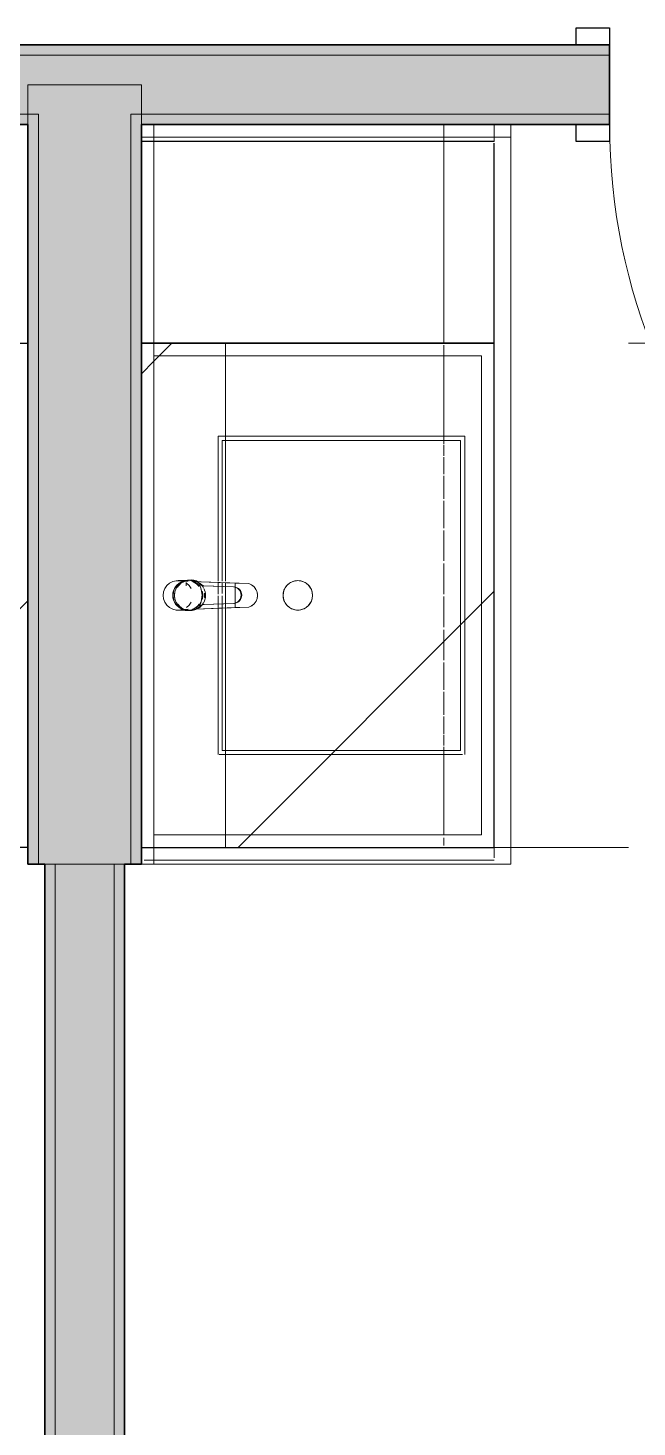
# Model space of a CAD drawing. Header units: inches. Extents: x 6 to 8416, y -388 to 6104.
# Drawn here: x 6853.2 to 6889.4, y 54.5 to 137.7 of the extents above; entities that cross this region are included whole.
import ezdxf

# ---------------------------------------------------------------- set-up
doc = ezdxf.new("R2010")
doc.units = ezdxf.units.IN
doc.header["$MEASUREMENT"] = 0
doc.linetypes.add('Hidden 1_16_', pattern=[36, 24, -12])
doc.linetypes.add('Hidden 3_16_', pattern=[13.5, 9, -4.5])
for name, color, linetype, lineweight in [('A-DOOR', 31, 'Continuous', 18), ('A-DOOR-FRAM', 31, 'Continuous', 25), ('A-GENM', 13, 'Continuous', 18), ('A-ROOM', 32, 'Continuous', 13), ('A-WALL', 113, 'Continuous', 25), ('A-WALL-PATT', 111, 'Continuous', 35), ('I-WALL', 2, 'Continuous', 25), ('P-SANR-FIXT', 6, 'Continuous', 18), ('Q-CASE', 31, 'Continuous', 18)]:
    doc.layers.add(name, color=color, linetype=linetype, lineweight=lineweight)
pattern_1 = [(135, (107.673, -2732.625), (-16.97056, -16.97056), [])]
pattern_2 = [(135, (107.673, -2725.875), (-16.97056, -16.97056), [])]

# ---------------------------------------------------------------- blocks, each defined once
blk = doc.blocks.new('Unit-Single-Flush-ICC ADA-AM - 36_ x 84_-NR _U-BE _ BED_-6492530-LEVEL 3 - PLAN Copy 1 Copy 1')
at = {"layer": 'A-DOOR'}
for p, q in [((16.25, -2.375), (18, -2.375)), ((16.25, -2.375), (16.25, -38.375)), ((18, -2.375), (18, -38.375)), ((16.25, -38.375), (18, -38.375))]:
    blk.add_line(p, q, dxfattribs=at)
at = {"layer": 'A-DOOR', "lineweight": 9}
blk.add_arc((18, -2.375), 36, 180, 270, dxfattribs=at)
at = {"layer": 'A-DOOR-FRAM'}
for p, q in [((-20, 2.375), (-20, 3.375)), ((-20, 3.375), (-18, 3.375)), ((-18, 3.375), (-18, 2.375)), ((18, 2.375), (18, 3.375)), ((18, 3.375), (20, 3.375)), ((20, 3.375), (20, 2.375)), ((-18, 2.375), (-20, 2.375)), ((20, 2.375), (18, 2.375)), ((-20, -2.375), (-18, -2.375)), ((-20, -3.375), (-20, -2.375)), ((-18, -2.375), (-18, -3.375)), ((18, -2.375), (20, -2.375)), ((18, -3.375), (18, -2.375)), ((20, -2.375), (20, -3.375)), ((-18, -3.375), (-20, -3.375)), ((20, -3.375), (18, -3.375))]:
    blk.add_line(p, q, dxfattribs=at)
at = {"layer": 'A-DOOR-FRAM', "lineweight": 18}
for p, q in [((-20, 3.375), (-18, 3.375)), ((-20, 3.375), (-20, 2.375)), ((-18, 3.375), (-18, 2.375)), ((18, 3.375), (20, 3.375)), ((18, 3.375), (18, 2.375)), ((20, 3.375), (20, 2.375)), ((-18, 2.375), (-20, 2.375)), ((20, 2.375), (18, 2.375)), ((-20, -3.375), (-20, -2.375)), ((-20, -2.375), (-18, -2.375)), ((-18, -3.375), (-18, -2.375)), ((18, -3.375), (18, -2.375)), ((18, -2.375), (20, -2.375)), ((20, -3.375), (20, -2.375)), ((-18, -3.375), (-20, -3.375)), ((20, -3.375), (18, -3.375))]:
    blk.add_line(p, q, dxfattribs=at)
blk = doc.blocks.new('GM BA Vanity-Single - Single Door _ Drawer-Lav Cab _ Apron-ICC ADA-AM - 12_ Drawer_30_ Lav Cab - Forward-6482031-LEVEL 3 - PLAN Copy 1 Copy 1')
at = {"layer": 'A-GENM'}
for p, q in [((0.75, 22), (0, 22)), ((0, 22), (0, 0)), ((0, 0.75), (0, 22)), ((0, 22), (0.75, 22)), ((0.75, 22), (0, 22)), ((0, 22), (0, 0.75)), ((0, 0.75), (0, 22)), ((0, 22), (0.75, 22)), ((0.75, 0), (0.75, 22)), ((0.75, 22), (0.75, 0.75)), ((44, 22), (0.75, 22)), ((0.75, 22), (44, 22)), ((44, 0.75), (44, 22)), ((44, 22), (44, 0.75)), ((18.781, 4.813), (18.781, 19)), ((18.781, 19), (37.219, 19)), ((37.219, 19), (18.781, 19)), ((18.781, 19), (18.781, 4.813)), ((37.219, 19), (37.219, 4.813)), ((37.219, 4.813), (37.219, 19)), ((27.164, 4.813), (18.781, 4.813)), ((18.781, 4.813), (27.164, 4.813)), ((27.475, 4.813), (27.246, 4.813)), ((27.246, 4.813), (27.475, 4.813)), ((27.886, 4.813), (27.475, 4.813)), ((27.475, 4.813), (27.886, 4.813)), ((28.499, 4.813), (28.031, 4.813)), ((28.031, 4.813), (28.499, 4.813)), ((28.754, 4.813), (28.499, 4.813)), ((28.499, 4.813), (28.754, 4.813)), ((37.219, 4.813), (28.754, 4.813)), ((28.754, 4.813), (37.219, 4.813)), ((0, 0), (0, 0.75)), ((44, 0.75), (0, 0.75)), ((0, 0.75), (0, 0)), ((0, 0), (0, 0.75)), ((0, 0.75), (0.75, 0.75)), ((0, 0.75), (0, 0)), ((0, 0), (0, 0.75)), ((0, 0), (0.75, 0)), ((0.75, 0), (0, 0)), ((0, 0), (44, 0)), ((0.75, 0), (0, 0)), ((0, 0), (0.75, 0)), ((0.75, 0), (0, 0)), ((0.75, 0.75), (0.75, 0)), ((0.75, 0.75), (44, 0.75)), ((44, 0), (0.75, 0)), ((0.75, 0), (44, 0)), ((44, 0), (0.75, 0)), ((44, 0), (44, 0.75)), ((44, 0.75), (44, 0)), ((44, 0), (44, 0.75)), ((44, 0.75), (44, 0))]:
    blk.add_line(p, q, dxfattribs=at)
blk = doc.blocks.new('CW BA Var LW - Double Doors _ Apron - AM - W x H x 21_ D - 5 1_2_ Apron-V1226-LEVEL 3 - PLAN Copy 1 Copy 1')
at = {"layer": 'Q-CASE', "lineweight": 9}
h = blk.add_hatch(dxfattribs=at)
h.set_pattern_fill('FP_83', color=256, style=0, pattern_type=2)
h.set_pattern_definition(pattern_1)
h.paths.add_polyline_path([(18.738, 0), (18.738, 21), (-11.262, 21), (-11.262, 0), (17.988, 0)])
h.paths.add_polyline_path([(17.988, 17.565), (17.988, 0.75), (-10.512, 0.75), (-10.512, 20.25), (17.988, 20.25), (17.988, 19)])
h = blk.add_hatch(dxfattribs=at)
h.set_pattern_fill('FP_83', color=256, style=0, pattern_type=2)
h.set_pattern_definition(pattern_1)
h.paths.add_polyline_path([(17.988, 20.25), (-10.512, 20.25), (-10.512, 0.75), (17.988, 0.75), (17.988, 19)])
for p, q in [((-11.262, 0.75), (-11.262, 21)), ((-11.262, 21), (-11.262, 0.75)), ((-11.262, 21), (18.738, 21)), ((-11.262, 21), (18.738, 21)), ((-11.262, 21), (18.738, 21)), ((18.738, 0.75), (18.738, 21)), ((18.738, 21), (18.738, 0.75)), ((-10.512, 0.75), (-10.512, 20.25)), ((-10.512, 20.25), (17.988, 20.25)), ((17.988, 20.25), (-10.512, 20.25)), ((-10.512, 20.25), (-10.512, 0.75)), ((17.988, 20.25), (17.988, 0.75)), ((17.988, 0.75), (17.988, 20.25)), ((-11.262, 0.75), (-11.262, 18)), ((-11.262, 18), (-11.262, 0.75)), ((-11.151, 18), (-5.709, 18)), ((-11.151, 18), (-5.709, 18)), ((-5.709, 18), (-5.481, 18)), ((-5.709, 18), (-5.481, 18)), ((-5.465, 18), (-5.25, 18)), ((-5.465, 18), (-5.25, 18)), ((-5.202, 18), (-4.568, 18)), ((-5.202, 18), (-4.568, 18)), ((-4.491, 18), (-3.47, 18)), ((-4.491, 18), (-3.47, 18)), ((-3.367, 18), (-2.01, 18)), ((-3.367, 18), (-2.01, 18)), ((-1.887, 18), (-0.262, 18)), ((-1.887, 18), (-0.262, 18)), ((-0.125, 18), (1.686, 18)), ((-0.125, 18), (1.686, 18)), ((1.838, 18), (3.664, 18)), ((1.838, 18), (3.664, 18)), ((3.811, 18), (5.638, 18)), ((3.811, 18), (5.638, 18)), ((5.789, 18), (7.6, 18)), ((5.789, 18), (7.6, 18)), ((7.738, 18), (9.362, 18)), ((7.738, 18), (9.362, 18)), ((9.486, 18), (10.842, 18)), ((9.486, 18), (10.842, 18)), ((10.945, 18), (11.966, 18)), ((10.945, 18), (11.966, 18)), ((12.044, 18), (12.677, 18)), ((12.044, 18), (12.677, 18)), ((12.743, 18), (12.94, 18)), ((12.743, 18), (12.94, 18)), ((12.956, 18), (13.185, 18)), ((12.956, 18), (13.185, 18)), ((13.185, 18), (17.988, 18)), ((13.185, 18), (17.988, 18)), ((18.16, 18), (18.627, 18)), ((18.16, 18), (18.627, 18)), ((18.738, 0.75), (18.738, 18)), ((18.738, 18), (18.738, 0.75)), ((-11.262, 0), (-11.262, 0.75)), ((-11.262, 0.75), (-11.262, 0)), ((-11.262, 0), (-11.262, 0.75)), ((-11.262, 0.75), (-11.262, 0)), ((18.738, 0), (-11.262, 0)), ((-11.262, 0), (18.738, 0)), ((17.988, 0.75), (-10.512, 0.75)), ((-10.512, 0.75), (17.988, 0.75)), ((18.738, 0), (18.738, 0.71)), ((18.738, 0.71), (18.738, 0)), ((18.738, 0), (18.738, 0.71)), ((18.738, 0.71), (18.738, 0)), ((18.738, 0), (-11.262, 0)), ((-11.262, 0), (18.738, 0))]:
    blk.add_line(p, q, dxfattribs=at)
at = {"layer": 'Q-CASE', "lineweight": 25}
for p, q in [((18.738, 21), (-11.262, 21)), ((-11.262, 21), (-11.262, 0.75)), ((18.738, 0.75), (18.738, 21)), ((-11.262, 0.75), (-11.262, 0)), ((-11.262, 0), (18.738, 0)), ((18.738, 0), (18.738, 0.71))]:
    blk.add_line(p, q, dxfattribs=at)
at = {"layer": 'Q-CASE', "linetype": 'Hidden 3_16_', "lineweight": 9}
for p, q in [((-11.262, 0.75), (-11.262, 21)), ((-11.262, 21), (-11.262, 18)), ((-11.262, 21), (18.738, 21)), ((-11.262, 21), (18.738, 21)), ((18.738, 18), (18.738, 21)), ((18.738, 21), (18.738, 0.75)), ((-10.512, 0.75), (-10.512, 20.25)), ((-10.512, 20.25), (17.988, 20.25)), ((17.988, 20.25), (-10.512, 20.25)), ((-10.512, 20.25), (-10.512, 0.75)), ((17.988, 20.25), (17.988, 0.75)), ((17.988, 0.75), (17.988, 20.25)), ((-11.262, 18), (-11.262, 0.75)), ((-11.151, 18), (-5.709, 18)), ((-11.151, 18), (-5.709, 18)), ((-5.709, 18), (-5.481, 18)), ((-5.709, 18), (-5.481, 18)), ((-5.465, 18), (-5.25, 18)), ((-5.465, 18), (-5.25, 18)), ((-5.202, 18), (-4.568, 18)), ((-5.202, 18), (-4.568, 18)), ((-4.491, 18), (-3.47, 18)), ((-4.491, 18), (-3.47, 18)), ((-3.367, 18), (-2.01, 18)), ((-3.367, 18), (-2.01, 18)), ((-1.887, 18), (-0.262, 18)), ((-1.887, 18), (-0.262, 18)), ((-0.125, 18), (1.686, 18)), ((-0.125, 18), (1.686, 18)), ((1.838, 18), (3.664, 18)), ((1.838, 18), (3.664, 18)), ((3.811, 18), (5.638, 18)), ((3.811, 18), (5.638, 18)), ((5.789, 18), (7.6, 18)), ((5.789, 18), (7.6, 18)), ((7.738, 18), (9.362, 18)), ((7.738, 18), (9.362, 18)), ((9.486, 18), (10.842, 18)), ((9.486, 18), (10.842, 18)), ((10.945, 18), (11.966, 18)), ((10.945, 18), (11.966, 18)), ((12.044, 18), (12.677, 18)), ((12.044, 18), (12.677, 18)), ((12.743, 18), (12.94, 18)), ((12.743, 18), (12.94, 18)), ((12.956, 18), (13.185, 18)), ((12.956, 18), (13.185, 18)), ((13.185, 18), (17.988, 18)), ((13.185, 18), (17.988, 18)), ((18.16, 18), (18.627, 18)), ((18.16, 18), (18.627, 18)), ((18.738, 0.75), (18.738, 18)), ((-11.262, 0), (-11.262, 0.75)), ((-11.262, 0.75), (-11.262, 0)), ((17.988, 0.75), (-10.512, 0.75)), ((-10.512, 0.75), (17.988, 0.75)), ((18.738, 0), (18.738, 0.71)), ((18.738, 0.71), (18.738, 0)), ((18.738, 0), (-11.262, 0)), ((-11.262, 0), (18.738, 0))]:
    blk.add_line(p, q, dxfattribs=at)
blk = doc.blocks.new('CW Var Filler - Toe Kick - AM - W x H x 21_ D-V662-LEVEL 3 - PLAN Copy 1 Copy 1')
at = {"layer": 'Q-CASE', "lineweight": 9}
for p, q in [((18.488, 21.004), (19.238, 21.004)), ((18.488, 21.004), (19.238, 21.004)), ((19.238, 21.004), (19.488, 21.004)), ((19.238, 21.004), (19.488, 21.004)), ((18.488, 18.004), (19.238, 18.004)), ((19.238, 18.004), (19.488, 18.004))]:
    blk.add_line(p, q, dxfattribs=at)
blk = doc.blocks.new('CW BA Var LW - Single Door _ Drawer - AM - W x H x 21_ D - 5 1_2_ Top Drawer-V772-LEVEL 3 - PLAN Copy 1 Copy 1')
at = {"layer": 'Q-CASE', "lineweight": 9}
for p, q in [((6.738, 0.75), (6.738, 21)), ((6.738, 21), (6.738, 0.75)), ((6.83, 21), (18.738, 21)), ((6.83, 21), (18.738, 21)), ((6.83, 21), (18.738, 21)), ((18.738, 0.75), (18.738, 21)), ((18.738, 21), (18.738, 0.75)), ((6.738, 0.75), (6.738, 18)), ((6.738, 18), (6.738, 0.75)), ((6.738, 18), (18.738, 18)), ((6.738, 18), (18.738, 18)), ((18.738, 0.75), (18.738, 18)), ((18.738, 18), (18.738, 0.75)), ((6.738, 0), (6.738, 0.75)), ((6.738, 0.75), (6.738, 0)), ((6.738, 0), (6.738, 0.75)), ((6.738, 0.75), (6.738, 0)), ((18.738, 0), (6.738, 0)), ((6.738, 0), (18.738, 0)), ((18.738, 0), (18.738, 0.75)), ((18.738, 0.75), (18.738, 0)), ((18.738, 0), (18.738, 0.75)), ((18.738, 0.75), (18.738, 0)), ((18.738, 0), (6.738, 0)), ((6.738, 0), (18.738, 0))]:
    blk.add_line(p, q, dxfattribs=at)
at = {"layer": 'Q-CASE', "lineweight": 25}
for p, q in [((6.738, 21), (6.738, 0.75)), ((18.738, 21), (6.83, 21)), ((18.738, 0.75), (18.738, 21)), ((6.738, 0.75), (6.738, 0)), ((6.738, 0), (18.738, 0)), ((18.738, 0), (18.738, 0.75))]:
    blk.add_line(p, q, dxfattribs=at)
blk = doc.blocks.new('z Nested-Lav Basin-Rectangular - Rectangular-V1125-LEVEL 3 - PLAN Copy 1 Copy 1')
at = {"layer": 'P-SANR-FIXT', "lineweight": 9}
for p, q in [((-9.469, 7.301), (9.469, 7.301)), ((-9.231, 7.301), (-9.469, 7.301)), ((-9.469, 7.301), (-9.469, -7.387)), ((-8.531, 7.301), (-9.231, 7.301)), ((-9.219, -7.137), (-9.219, 7.051)), ((-9.219, 7.051), (9.219, 7.051)), ((-9.219, 7.051), (-8.988, 7.051)), ((-8.988, 7.051), (-8.306, 7.051)), ((-7.403, 7.301), (-8.531, 7.301)), ((-8.306, 7.051), (-7.208, 7.051)), ((-5.904, 7.301), (-7.403, 7.301)), ((-7.208, 7.051), (-5.748, 7.051)), ((-4.108, 7.301), (-5.904, 7.301)), ((-5.748, 7.051), (-4, 7.051)), ((-2.107, 7.301), (-4.108, 7.301)), ((-4, 7.051), (-2.051, 7.051)), ((0, 7.301), (-2.107, 7.301)), ((-2.051, 7.051), (0, 7.051)), ((2.107, 7.301), (0, 7.301)), ((0, 7.051), (2.051, 7.051)), ((2.051, 7.051), (4, 7.051)), ((4.108, 7.301), (2.107, 7.301)), ((4, 7.051), (5.748, 7.051)), ((5.904, 7.301), (4.108, 7.301)), ((5.748, 7.051), (7.208, 7.051)), ((7.403, 7.301), (5.904, 7.301)), ((7.208, 7.051), (8.306, 7.051)), ((8.531, 7.301), (7.403, 7.301)), ((8.306, 7.051), (8.988, 7.051)), ((9.231, 7.301), (8.531, 7.301)), ((8.988, 7.051), (9.219, 7.051)), ((9.219, 7.051), (9.219, -7.137)), ((9.469, 7.301), (9.231, 7.301)), ((9.469, -7.314), (9.469, 7.162)), ((-9.469, -7.387), (-9.231, -7.387)), ((-0.836, -7.387), (-9.469, -7.387)), ((-9.231, -7.387), (-8.531, -7.387)), ((-0.836, -7.137), (-9.219, -7.137)), ((-8.988, -7.137), (-9.219, -7.137)), ((-8.306, -7.137), (-8.988, -7.137)), ((-8.531, -7.387), (-7.403, -7.387)), ((-7.208, -7.137), (-8.306, -7.137)), ((-7.403, -7.387), (-5.904, -7.387)), ((-5.748, -7.137), (-7.208, -7.137)), ((-5.904, -7.387), (-4.108, -7.387)), ((-4, -7.137), (-5.748, -7.137)), ((-4.108, -7.387), (-2.107, -7.387)), ((-2.051, -7.137), (-4, -7.137)), ((-2.107, -7.387), (-0.841, -7.387)), ((-0.841, -7.137), (-2.051, -7.137)), ((-0.768, -7.387), (-0.537, -7.387)), ((-0.534, -7.387), (-0.764, -7.387)), ((-0.528, -7.137), (-0.759, -7.137)), ((-0.525, -7.137), (-0.754, -7.137)), ((-0.537, -7.387), (-0.073, -7.387)), ((-0.073, -7.387), (-0.534, -7.387)), ((-0.114, -7.137), (-0.528, -7.137)), ((-0.114, -7.137), (-0.525, -7.137)), ((0.499, -7.137), (0.031, -7.137)), ((0.501, -7.137), (0.031, -7.137)), ((0.032, -7.387), (0.51, -7.387)), ((0.508, -7.387), (0.032, -7.387)), ((0.754, -7.137), (0.499, -7.137)), ((0.759, -7.137), (0.501, -7.137)), ((0.764, -7.387), (0.508, -7.387)), ((0.51, -7.387), (0.768, -7.387)), ((9.219, -7.137), (0.754, -7.137)), ((2.051, -7.137), (0.759, -7.137)), ((9.469, -7.387), (0.764, -7.387)), ((0.768, -7.387), (2.107, -7.387)), ((4, -7.137), (2.051, -7.137)), ((2.107, -7.387), (4.108, -7.387)), ((5.748, -7.137), (4, -7.137)), ((4.108, -7.387), (5.904, -7.387)), ((7.208, -7.137), (5.748, -7.137)), ((5.904, -7.387), (7.403, -7.387)), ((8.306, -7.137), (7.208, -7.137)), ((7.403, -7.387), (8.531, -7.387)), ((8.988, -7.137), (8.306, -7.137)), ((8.531, -7.387), (9.231, -7.387)), ((9.219, -7.137), (8.988, -7.137)), ((9.231, -7.387), (9.469, -7.387))]:
    blk.add_line(p, q, dxfattribs=at)
at = {"layer": 'P-SANR-FIXT'}
blk.add_circle((0, -2.637), 0.875, dxfattribs=at)
at = {"layer": 'P-SANR-FIXT', "lineweight": 9}
for points in [[(-0.875, -2.637), (-0.875, -2.535), (-0.839, -2.331), (-0.684, -2.062), (-0.447, -1.863), (-0.155, -1.757), (0.155, -1.757), (0.447, -1.863), (0.684, -2.063), (0.839, -2.331), (0.875, -2.535), (0.875, -2.637)], [(-0.822, -2.337), (-0.857, -2.433), (-0.875, -2.535), (-0.875, -2.637)], [(-0.67, -2.074), (-0.736, -2.152), (-0.787, -2.242), (-0.822, -2.337)], [(-0.438, -1.879), (-0.526, -1.93), (-0.605, -1.996), (-0.67, -2.074)], [(-0.152, -1.775), (-0.252, -1.793), (-0.349, -1.828), (-0.438, -1.879)], [(0.152, -1.775), (0.052, -1.757), (-0.052, -1.757), (-0.152, -1.775)], [(0.438, -1.879), (0.349, -1.828), (0.252, -1.793), (0.152, -1.775)], [(0.67, -2.074), (0.605, -1.996), (0.526, -1.93), (0.438, -1.879)], [(0.822, -2.337), (0.787, -2.242), (0.736, -2.152), (0.67, -2.074)], [(0.875, -2.637), (0.875, -2.535), (0.857, -2.433), (0.822, -2.337)], [(-0.875, -2.637), (-0.875, -2.738), (-0.857, -2.84), (-0.822, -2.936)], [(0.875, -2.637), (0.875, -2.738), (0.839, -2.942), (0.684, -3.21), (0.447, -3.41), (0.155, -3.516), (-0.155, -3.516), (-0.447, -3.41), (-0.684, -3.211), (-0.839, -2.942), (-0.875, -2.738), (-0.875, -2.637)], [(-0.822, -2.936), (-0.787, -3.032), (-0.736, -3.121), (-0.67, -3.199)], [(-0.67, -3.199), (-0.605, -3.277), (-0.526, -3.343), (-0.438, -3.394)], [(0.438, -3.394), (0.526, -3.343), (0.605, -3.277), (0.67, -3.199)], [(0.67, -3.199), (0.736, -3.121), (0.787, -3.031), (0.822, -2.936)], [(0.822, -2.936), (0.857, -2.84), (0.875, -2.738), (0.875, -2.637)], [(-0.438, -3.394), (-0.349, -3.445), (-0.252, -3.481), (-0.152, -3.498)], [(-0.152, -3.498), (-0.052, -3.516), (0.052, -3.516), (0.152, -3.498)], [(0.152, -3.498), (0.252, -3.481), (0.349, -3.445), (0.438, -3.394)]]:
    blk.add_open_spline(points, degree=3, dxfattribs=at)
blk = doc.blocks.new('z Nested-Faucet-BA-Sngl Handle - Faucet-V1162-LEVEL 3 - PLAN Copy 1 Copy 1')
at = {"layer": 'P-SANR-FIXT'}
for p, q in [((-0.697, 2.584), (-0.82, -0.808)), ((-0.727, 1.767), (-0.697, 2.584)), ((0.812, -0.587), (0.697, 2.591)), ((0.697, 2.591), (0.727, 1.767)), ((-0.82, -0.808), (-0.727, 1.767)), ((0.727, 1.767), (-0.727, 1.767)), ((0.727, 1.767), (0.812, -0.587)), ((-0.5, 1.664), (-0.567, -0.126)), ((-0.567, -0.085), (-0.502, 1.664)), ((0.538, -0.119), (0.476, 1.663)), ((0.477, 1.663), (0.538, -0.078)), ((-0.913, -0.806), (-0.913, -0.847)), ((-0.567, -0.126), (-0.567, -0.085)), ((-0.118, -0.019), (-0.118, -0.06)), ((0.118, -0.019), (-0.118, -0.019)), ((0.118, -0.019), (-0.118, -0.019)), ((0.118, -0.06), (0.118, -0.019)), ((0.538, -0.119), (0.538, -0.078)), ((0.608, -0.267), (0.608, -0.226)), ((-0.904, -0.911), (-0.904, -1.059)), ((-0.901, -0.993), (-0.904, -1.059)), ((-0.904, -1.059), (-0.892, -1.197)), ((-0.836, -0.993), (-0.901, -0.993)), ((-0.892, -1.197), (-0.836, -1.389)), ((-0.878, -1.072), (-0.878, -1.628)), ((-0.821, -1.314), (-0.841, -1.372)), ((-0.837, -1.058), (-0.837, -1.146)), ((-0.836, -1.058), (-0.837, -1.058)), ((-0.837, -1.058), (-0.836, -1.058)), ((-0.837, -1.146), (-0.837, -1.3)), ((-0.836, -1.146), (-0.837, -1.146)), ((-0.837, -1.3), (-0.836, -1.3)), ((-0.829, -1.058), (-0.836, -1.058)), ((-0.836, -1.058), (-0.829, -1.058)), ((-0.836, -1.389), (-0.834, -1.393)), ((-0.834, -1.393), (-0.73, -1.571)), ((-0.57, -1.146), (-0.772, -1.146)), ((-0.73, -1.571), (-0.586, -1.721)), ((0.582, -0.966), (0.408, -0.845)), ((0.723, -1.126), (0.582, -0.966)), ((0.835, -1.214), (0.828, -1.029)), ((0.832, -1.146), (0.836, -1.232)), ((0.85, -1.232), (0.836, -1.232)), ((0.836, -1.232), (0.85, -1.232)), ((0.85, -1.3), (0.85, -1.232)), ((0.85, -1.232), (0.85, -1.3)), ((0.878, -1.628), (0.878, -1.072)), ((0.89, -0.966), (0.89, -0.926)), ((0.892, -1.197), (0.904, -1.059)), ((0.904, -1.059), (0.901, -0.993)), ((0.904, -1.059), (0.904, -0.911))]:
    blk.add_line(p, q, dxfattribs=at)
at = {"layer": 'P-SANR-FIXT', "flags": 128}
for points in [[(0.697, 2.591), (0.62, 2.76), (0.503, 2.903), (0.353, 3.013), (0.181, 3.081), (-0.003, 3.103), (-0.187, 3.079), (-0.358, 3.009), (-0.506, 2.898), (-0.622, 2.753), (-0.697, 2.584)], [(-0.697, 2.584), (-0.63, 2.738), (-0.53, 2.874)], [(-0.53, 2.874), (-0.401, 2.982), (-0.251, 3.059), (-0.087, 3.098), (0.081, 3.099), (0.246, 3.061), (0.397, 2.987), (0.527, 2.879)], [(0.527, 2.879), (0.628, 2.745), (0.697, 2.591)], [(0, -1.844), (-0.217, -1.816), (-0.421, -1.736), (-0.601, -1.607), (-0.745, -1.438), (-0.846, -1.238), (-0.898, -1.019), (-0.897, -0.793), (-0.843, -0.574), (-0.74, -0.375)], [(-0.74, -0.375), (-0.375, -0.243), (0, -0.193)], [(0, -0.193), (0.38, -0.244), (0.74, -0.375)], [(0.74, -0.375), (0.843, -0.574), (0.897, -0.793), (0.898, -1.019), (0.846, -1.238), (0.745, -1.438), (0.601, -1.607), (0.421, -1.736), (0.217, -1.816), (0, -1.844)], [(-0.841, -1.372), (-0.872, -1.522), (-0.872, -1.735), (-0.821, -1.942), (-0.723, -2.131), (-0.582, -2.291), (-0.408, -2.412), (-0.21, -2.488), (0, -2.513)], [(-0.408, -0.845), (-0.582, -0.966), (-0.723, -1.126)], [(0, -1.929), (0.211, -1.905), (0.41, -1.834), (0.586, -1.721), (0.73, -1.571), (0.834, -1.393), (0.892, -1.197)], [(0, -2.513), (0.21, -2.488), (0.408, -2.412), (0.582, -2.291), (0.723, -2.131), (0.821, -1.942), (0.872, -1.735), (0.872, -1.522), (0.83, -1.338)], [(-0.586, -1.721), (-0.41, -1.834), (-0.211, -1.905), (0, -1.929)]]:
    blk.add_lwpolyline(points, dxfattribs=at)
at = {"layer": 'P-SANR-FIXT'}
for centre, major_axis, ratio, start_param, end_param in [((-0.012, 1.687), (0.488, 0), 0.981627, 0.034194, 3.105026), ((-0.012, 1.647), (0.488, 0), 0.981627, 0.034194, 3.105026), ((0, -0.89), (0.904, 0), 0.992546, 1.570796, 2.050618), ((0, -0.89), (0.904, 0), 0.992546, 1.090975, 1.570796), ((0.254, -0.847), (1.168, 0), 0.981627, 3.104199, 3.617494), ((0.254, -0.806), (1.168, 0), 0.981627, 3.104199, 3.319048), ((-0.322, -0.785), (0.591, 0), 0.981627, 2.568497, 3.104199), ((-0.322, -0.826), (0.591, 0), 0.981627, 2.568497, 3.104199), ((0, -1.061), (0.904, 0), 0.992546, 2.567292, 3.065539), ((0, -1.072), (0.878, 0), 0.992546, 2.827433, 2.829308), ((0.566, -1.388), (1.648, 0), 0.981627, 2.4228, 2.568497), ((0.566, -1.348), (1.648, 0), 0.981627, 2.495649, 2.568497), ((0, -1.072), (0.878, 0), 0.992546, 2.207473, 2.732128), ((0, -1.072), (0.878, 0), 0.992546, 2.207473, 2.732128), ((0.566, -1.348), (1.648, 0), 0.981627, 2.4228, 2.495649), ((0, -1.061), (0.904, 0), 0.992546, 2.222877, 2.532851), ((0, -0.89), (0.904, 0), 0.992546, 2.103114, 2.530439), ((-1.05, 0.04), (0.5, 0), 0.981627, 5.564393, 6.024593), ((-1.05, 0), (0.5, 0), 0.981627, 5.564393, 5.880213), ((-1.05, 0), (0.5, 0), 0.981627, 5.880213, 6.024593), ((0, -1.072), (0.878, 0), 0.992546, 1.580388, 1.97866), ((0, -1.072), (0.878, 0), 0.992546, 1.580388, 1.97866), ((0, -1.061), (-0.904, 0), 0.992546, 4.712389, 4.982668), ((0, -1.061), (0.904, 0), 0.992546, 1.297215, 1.570796), ((0, -1.072), (0.878, 0), 0.992546, 1.261267, 1.561205), ((0, -1.072), (0.878, 0), 0.992546, 1.261267, 1.561205), ((0, -1.061), (0.904, 0), 0.992546, 0.574301, 1.072549), ((0, -0.89), (0.904, 0), 0.992546, 0.611154, 1.048209), ((0, -1.072), (0.878, 0), 0.992546, 0.314159, 0.942478), ((0, -1.072), (0.878, 0), 0.992546, 0.314159, 0.942478), ((1.193, 0.131), (0.689, 0), 0.981627, 3.457004, 3.698846), ((1.193, 0.091), (0.689, 0), 0.981627, 3.457004, 3.574523), ((1.193, 0.091), (0.689, 0), 0.981627, 3.574523, 3.698846), ((0.057, -0.818), (0.817, 0), 0.981627, 0.28636, 0.830651), ((0.057, -0.859), (0.817, 0), 0.981627, 0.28636, 0.830651), ((0, -1.061), (0.904, 0), 0.992546, 0.29608, 0.522446), ((-0.314, -0.926), (1.204, 0), 0.981627, 0.122173, 0.28636), ((-0.314, -0.966), (1.204, 0), 0.981627, 6.241172, 6.569545), ((-0.314, -0.926), (1.204, 0), 0.981627, 0, 0.122173), ((0.254, -0.806), (1.168, 0), 0.981627, 3.360846, 3.617494), ((0, -1.072), (0.878, 0), 0.992546, 3.453877, 3.455752), ((0, -1.072), (0.878, 0), 0.992546, 3.455752, 4.712389), ((0, -1.072), (0.878, 0), 0.992546, 3.455752, 4.712389), ((0.006, -0.973), (0.888, 0), 0.981627, 3.617494, 5.349276), ((0.006, -0.932), (0.888, 0), 0.981627, 3.864891, 4.112289), ((0, -1.072), (0.878, 0), 0.992546, 4.712389, 5.969026), ((0, -1.072), (-0.878, 0), 0.992546, 1.570796, 2.827433), ((0.011, -0.98), (0.879, 0), 0.981627, 5.349276, 6.241172), ((0.011, -0.939), (0.879, 0), 0.981627, 5.349276, 5.57225), ((0.011, -0.939), (0.879, 0), 0.981627, 5.57225, 5.795224), ((0, -1.072), (0.878, 0), 0.992546, 6.116775, 6.335526), ((-0.314, -0.926), (-1.204, 0), 0.981627, 3.099579, 3.141593)]:
    blk.add_ellipse(centre, major_axis=major_axis, ratio=ratio, start_param=start_param, end_param=end_param, dxfattribs=at)
for points, knots in [([(0, -0.038), (-0.018, -0.038), (-0.044, -0.039), (-0.075, -0.044), (-0.096, -0.049), (-0.114, -0.055), (-0.118, -0.058), (-0.118, -0.06)], [0, 0, 0, 0, 0.285714, 0.428571, 0.571429, 0.785714, 1, 1, 1, 1]), ([(-0.118, -0.06), (-0.118, -0.062), (-0.112, -0.065), (-0.093, -0.066), (-0.071, -0.067), (-0.04, -0.067), (-0.013, -0.067), (0, -0.067)], [0, 0, 0, 0, 0.285714, 0.428571, 0.571429, 0.785714, 1, 1, 1, 1]), ([(0.118, -0.06), (0.118, -0.058), (0.11, -0.053), (0.079, -0.044), (0.04, -0.039), (0.014, -0.038), (0, -0.038)], [0, 0, 0, 0, 0.285714, 0.571429, 0.785714, 1, 1, 1, 1]), ([(0, -0.067), (0.018, -0.067), (0.044, -0.067), (0.074, -0.067), (0.096, -0.066), (0.114, -0.064), (0.118, -0.062), (0.118, -0.06)], [0, 0, 0, 0, 0.285714, 0.428571, 0.571429, 0.785714, 1, 1, 1, 1])]:
    blk.add_open_spline(points, degree=3, knots=knots, dxfattribs=at)
blk = doc.blocks.new('CW Var Filler - AM - W x H x 21_ D-V773-LEVEL 3 - PLAN Copy 1 Copy 1')
at = {"layer": 'Q-CASE', "lineweight": 9}
for p, q in [((18.613, 21.004), (19.22, 21.004)), ((18.613, 21.004), (19.22, 21.004)), ((18.613, 0.75), (18.613, 21)), ((18.613, 21), (18.613, 18)), ((18.613, 21), (19.218, 21)), ((18.613, 21), (19.218, 21)), ((19.363, 21), (19.363, 0.75)), ((19.363, 21), (19.363, 0.75)), ((18.613, 18), (18.613, 0.75)), ((18.613, 0), (18.613, 0.71)), ((18.613, 0.71), (18.613, 0)), ((19.363, 0), (18.613, 0)), ((18.613, 0), (19.363, 0)), ((19.363, 0.75), (19.363, 0.177)), ((19.363, 0.75), (19.363, 0.177))]:
    blk.add_line(p, q, dxfattribs=at)
blk = doc.blocks.new('z Nested-Clearance-Plumbing-AM - Clearance-V1129-LEVEL 3 - PLAN Copy 1 Copy 1')
at = {"layer": 'A-GENM', "linetype": 'Hidden 1_16_', "lineweight": 9}
for p, q in [((15, 48), (-15, 48)), ((-15, 48), (-15, 0)), ((15, 0), (15, 48)), ((-15, 0), (-0.836, 0)), ((-0.748, 0), (-0.518, 0)), ((-0.518, 0), (0.492, 0)), ((0.492, 0), (0.748, 0)), ((0.748, 0), (15, 0))]:
    blk.add_line(p, q, dxfattribs=at)
blk = doc.blocks.new('CW BA Var LW - Double Doors _ Apron - AM - W x H x 21_ D - 5 1_2_ Apron-V1227-LEVEL 3 - PLAN Copy 1 Copy 1')
at = {"layer": 'Q-CASE', "lineweight": 9}
h = blk.add_hatch(dxfattribs=at)
h.set_pattern_fill('FP_84', color=256, style=0, pattern_type=2)
h.set_pattern_definition(pattern_2)
h.paths.add_polyline_path([(18.738, -4.812), (18.738, 0), (-11.262, 0), (-11.262, -21), (18.738, -21), (18.738, -13.945)])
h.paths.add_polyline_path([(17.988, -20.25), (-10.512, -20.25), (-10.512, -0.75), (17.988, -0.75), (17.988, -19)])
h = blk.add_hatch(dxfattribs=at)
h.set_pattern_fill('FP_84', color=256, style=0, pattern_type=2)
h.set_pattern_definition(pattern_2)
h.paths.add_polyline_path([(17.988, -0.75), (-10.512, -0.75), (-10.512, -20.25), (17.988, -20.25), (17.988, -1.242)])
for p, q in [((-11.262, 0), (-11.262, -0.75)), ((-11.262, -0.75), (-11.262, 0)), ((-11.262, 0), (18.738, 0)), ((18.738, 0), (-11.262, 0)), ((18.738, 0), (18.738, -0.71)), ((18.738, -0.71), (18.738, 0)), ((-11.262, 0), (-11.262, -0.75)), ((-11.262, -0.75), (-11.262, 0)), ((-11.262, 0), (18.738, 0)), ((18.738, 0), (-11.262, 0)), ((-11.262, -0.75), (-11.262, -21)), ((-11.262, -21), (-11.262, -0.75)), ((-11.262, -0.75), (-11.262, -18)), ((-11.262, -18), (-11.262, -0.75)), ((-10.512, -0.75), (17.988, -0.75)), ((-10.512, -20.25), (-10.512, -0.75)), ((17.988, -0.75), (-10.512, -0.75)), ((-10.512, -0.75), (-10.512, -20.25)), ((17.988, -0.75), (17.988, -20.25)), ((17.988, -20.25), (17.988, -0.75)), ((18.738, 0), (18.738, -0.71)), ((18.738, -0.71), (18.738, 0)), ((18.738, -0.75), (18.738, -21)), ((18.738, -21), (18.738, -0.75)), ((18.738, -0.75), (18.738, -18)), ((18.738, -18), (18.738, -0.75)), ((-5.709, -18), (-11.151, -18)), ((-5.709, -18), (-11.151, -18)), ((-5.481, -18), (-5.709, -18)), ((-5.481, -18), (-5.709, -18)), ((-5.25, -18), (-5.465, -18)), ((-5.25, -18), (-5.465, -18)), ((-4.568, -18), (-5.202, -18)), ((-4.568, -18), (-5.202, -18)), ((-3.47, -18), (-4.491, -18)), ((-3.47, -18), (-4.491, -18)), ((-2.01, -18), (-3.367, -18)), ((-2.01, -18), (-3.367, -18)), ((-0.262, -18), (-1.887, -18)), ((-0.262, -18), (-1.887, -18)), ((1.686, -18), (-0.125, -18)), ((1.686, -18), (-0.125, -18)), ((3.664, -18), (1.838, -18)), ((3.664, -18), (1.838, -18)), ((5.638, -18), (3.811, -18)), ((5.638, -18), (3.811, -18)), ((7.6, -18), (5.789, -18)), ((7.6, -18), (5.789, -18)), ((9.362, -18), (7.738, -18)), ((9.362, -18), (7.738, -18)), ((10.842, -18), (9.486, -18)), ((10.842, -18), (9.486, -18)), ((11.966, -18), (10.945, -18)), ((11.966, -18), (10.945, -18)), ((12.677, -18), (12.044, -18)), ((12.677, -18), (12.044, -18)), ((12.94, -18), (12.743, -18)), ((12.94, -18), (12.743, -18)), ((13.185, -18), (12.956, -18)), ((13.185, -18), (12.956, -18)), ((17.988, -18), (13.185, -18)), ((17.988, -18), (13.185, -18)), ((18.627, -18), (18.16, -18)), ((18.627, -18), (18.16, -18)), ((17.988, -20.25), (-10.512, -20.25)), ((-10.512, -20.25), (17.988, -20.25)), ((18.738, -21), (-11.262, -21)), ((18.738, -21), (-11.262, -21)), ((-11.262, -21), (18.738, -21))]:
    blk.add_line(p, q, dxfattribs=at)
at = {"layer": 'Q-CASE', "linetype": 'Hidden 3_16_', "lineweight": 9}
for p, q in [((-11.262, 0), (-11.262, -0.75)), ((-11.262, -0.75), (-11.262, 0)), ((-11.262, 0), (18.738, 0)), ((18.738, 0), (-11.262, 0)), ((18.738, 0), (18.738, -0.71)), ((18.738, -0.71), (18.738, 0)), ((-11.262, -0.75), (-11.262, -18)), ((-11.262, -21), (-11.262, -0.75)), ((-10.512, -0.75), (17.988, -0.75)), ((-10.512, -20.25), (-10.512, -0.75)), ((17.988, -0.75), (-10.512, -0.75)), ((-10.512, -0.75), (-10.512, -20.25)), ((17.988, -0.75), (17.988, -20.25)), ((17.988, -20.25), (17.988, -0.75)), ((18.738, -0.75), (18.738, -21)), ((18.738, -18), (18.738, -0.75)), ((-11.262, -18), (-11.262, -21)), ((-5.709, -18), (-11.151, -18)), ((-5.709, -18), (-11.151, -18)), ((-5.481, -18), (-5.709, -18)), ((-5.481, -18), (-5.709, -18)), ((-5.25, -18), (-5.465, -18)), ((-5.25, -18), (-5.465, -18)), ((-4.568, -18), (-5.202, -18)), ((-4.568, -18), (-5.202, -18)), ((-3.47, -18), (-4.491, -18)), ((-3.47, -18), (-4.491, -18)), ((-2.01, -18), (-3.367, -18)), ((-2.01, -18), (-3.367, -18)), ((-0.262, -18), (-1.887, -18)), ((-0.262, -18), (-1.887, -18)), ((1.686, -18), (-0.125, -18)), ((1.686, -18), (-0.125, -18)), ((3.664, -18), (1.838, -18)), ((3.664, -18), (1.838, -18)), ((5.638, -18), (3.811, -18)), ((5.638, -18), (3.811, -18)), ((7.6, -18), (5.789, -18)), ((7.6, -18), (5.789, -18)), ((9.362, -18), (7.738, -18)), ((9.362, -18), (7.738, -18)), ((10.842, -18), (9.486, -18)), ((10.842, -18), (9.486, -18)), ((11.966, -18), (10.945, -18)), ((11.966, -18), (10.945, -18)), ((12.677, -18), (12.044, -18)), ((12.677, -18), (12.044, -18)), ((12.94, -18), (12.743, -18)), ((12.94, -18), (12.743, -18)), ((13.185, -18), (12.956, -18)), ((13.185, -18), (12.956, -18)), ((17.988, -18), (13.185, -18)), ((17.988, -18), (13.185, -18)), ((18.627, -18), (18.16, -18)), ((18.627, -18), (18.16, -18)), ((18.738, -21), (18.738, -18)), ((17.988, -20.25), (-10.512, -20.25)), ((-10.512, -20.25), (17.988, -20.25)), ((18.738, -21), (-11.262, -21)), ((18.738, -21), (-11.262, -21))]:
    blk.add_line(p, q, dxfattribs=at)
at = {"layer": 'Q-CASE', "lineweight": 25}
for p, q in [((-11.262, -0.75), (-11.262, 0)), ((-11.262, 0), (18.738, 0)), ((-11.262, -21), (-11.262, -0.75)), ((18.738, 0), (18.738, -0.71)), ((18.738, -0.75), (18.738, -21)), ((18.738, -21), (-11.262, -21))]:
    blk.add_line(p, q, dxfattribs=at)

msp = doc.modelspace()

# ---------------------------------------------------------------- hatches: boundary and pattern name
at = {"layer": 'A-WALL-PATT', "transparency": 33554560}
h = msp.add_hatch(color=10, dxfattribs=at)
h.paths.add_polyline_path([(6958.16533733, 136.06077679), (6958.16533733, 136.68577679), (6931.54033733, 136.68577679), (6931.54033733, 136.06077679), (6940.44803685, 136.06077679)])
h.paths.add_polyline_path([(6923.79033733, 136.06077679), (6928.04033733, 136.06077679), (6928.04033733, 136.68577679), (6923.79033733, 136.68577679)])
h.paths.add_polyline_path([(6887.79033733, 136.06077679), (6887.79033733, 136.68577679), (6826.16533733, 136.68577679), (6826.16533733, 136.06077679), (6839.22053685, 136.06077679)])
h.paths.add_polyline_path([(6790.16533733, 136.06077679), (6790.16533733, 136.68577679), (6750.16533733, 136.68577679), (6750.16533733, 136.06077679), (6771.73553685, 136.06077679)])
at = {"layer": 'A-WALL-PATT', "lineweight": 25, "transparency": 33554560}
h = msp.add_hatch(color=10, dxfattribs=at)
h.paths.add_polyline_path([(6958.16533733, 131.93577679), (6958.16533733, 132.56077679), (6935.54033733, 132.56077679), (6935.54033733, 131.93577679), (6940.44803685, 131.93577679)])
h.paths.add_polyline_path([(6932.04033733, 131.93577679), (6932.04033733, 132.56077679), (6923.79033733, 132.56077679), (6923.79033733, 131.93577679), (6931.41533733, 131.93577679)])
h.paths.add_polyline_path([(6887.79033733, 131.93577679), (6887.79033733, 132.56077679), (6859.29033733, 132.56077679), (6859.29033733, 131.93577679), (6872.96303685, 131.93577679)])
h.paths.add_polyline_path([(6853.79033733, 131.93577679), (6853.79033733, 132.56077679), (6826.16533733, 132.56077679), (6826.16533733, 131.93577679), (6853.16533733, 131.93577679)])
h.paths.add_polyline_path([(6783.04033733, 131.93577679), (6790.16533733, 131.93577679), (6790.16533733, 132.56077679), (6783.04033733, 132.56077679)])
h.paths.add_polyline_path([(6779.54033733, 131.93577679), (6779.54033733, 132.56077679), (6754.29033733, 132.56077679), (6754.29033733, 131.93577679), (6778.91533733, 131.93577679)])
for points in [[(6853.79033733, 87.93577679), (6853.79033733, 131.93577679), (6853.16533733, 131.93577679), (6853.16533733, 87.93577679)], [(6858.29033733, -23.18922321), (6858.91533733, -23.18922321), (6858.91533733, 87.93577679), (6858.29033733, 87.93577679), (6858.29033733, 16.20356081)]]:
    msp.add_hatch(color=10, dxfattribs=at).paths.add_polyline_path(points)
at = {"layer": 'A-WALL-PATT', "transparency": 33554560}
for points in [[(6859.29033733, 87.93577679), (6859.91533733, 87.93577679), (6859.91533733, 131.93577679), (6859.29033733, 131.93577679), (6859.29033733, 94.93056081)], [(6854.16533733, -23.18922321), (6854.79033733, -23.18922321), (6854.79033733, 87.93577679), (6854.16533733, 87.93577679), (6854.16533733, 16.20356081)]]:
    msp.add_hatch(color=10, dxfattribs=at).paths.add_polyline_path(points)
at = {"layer": 'I-WALL', "transparency": 33554560}
h = msp.add_hatch(color=10, dxfattribs=at)
h.paths.add_polyline_path([(6958.16533733, 132.56077679), (6958.16533733, 136.06077679), (6923.79033733, 136.06077679), (6923.79033733, 132.56077679), (6940.44803685, 132.56077679)])
h.paths.add_polyline_path([(6887.79033733, 132.56077679), (6887.79033733, 136.06077679), (6826.16533733, 136.06077679), (6826.16533733, 132.56077679), (6872.96303685, 132.56077679)])
h.paths.add_polyline_path([(6779.54033733, 132.56077679), (6790.16533733, 132.56077679), (6790.16533733, 136.06077679), (6750.79033733, 136.06077679), (6750.79033733, 132.56077679), (6771.73553685, 132.56077679)])
for points in [[(6854.79033733, 87.93577679), (6859.29033733, 87.93577679), (6859.29033733, 132.56077679), (6853.79033733, 132.56077679), (6853.79033733, 87.93577679), (6854.16533733, 87.93577679)], [(6858.29033733, -23.18922321), (6858.29033733, 87.93577679), (6854.79033733, 87.93577679), (6854.79033733, -23.18922321)]]:
    msp.add_hatch(color=10, dxfattribs=at).paths.add_polyline_path(points)

# ---------------------------------------------------------------- linework, layer by layer
at = {"layer": 'A-ROOM', "lineweight": 9, "flags": 128}
msp.add_lwpolyline([(6853.16533733, 134.31077679), (6859.91533733, 134.31077679), (6859.91533733, 87.93577679), (6853.16533733, 87.93577679)], close=True, dxfattribs=at)
at = {"layer": 'A-WALL', "lineweight": 9}
for p, q in [((6887.79033733, 136.06077679), (6826.16533733, 136.06077679)), ((6853.79033733, 132.56077679), (6826.16533733, 132.56077679)), ((6853.79033733, 87.93577679), (6853.79033733, 132.56077679)), ((6887.79033733, 132.56077679), (6859.29033733, 132.56077679)), ((6859.29033733, 87.93577679), (6859.29033733, 132.56077679)), ((6854.79033733, 87.93577679), (6854.16533733, 87.93577679)), ((6854.79033733, 87.93577679), (6854.79033733, -23.18922321)), ((6858.91533733, 87.93577679), (6858.29033733, 87.93577679)), ((6858.29033733, 87.93577679), (6858.29033733, -23.18922321))]:
    msp.add_line(p, q, dxfattribs=at)
at = {"layer": 'I-WALL', "lineweight": 35}
for p, q in [((6887.79033733, 136.68577679), (6826.16533733, 136.68577679)), ((6887.79033733, 131.93577679), (6887.79033733, 136.68577679)), ((6826.16533733, 131.93577679), (6853.16533733, 131.93577679)), ((6853.16533733, 131.93577679), (6853.16533733, 87.93577679)), ((6859.91533733, 131.93577679), (6887.79033733, 131.93577679)), ((6859.91533733, 87.93577679), (6859.91533733, 131.93577679)), ((6853.16533733, 87.93577679), (6854.16533733, 87.93577679)), ((6854.16533733, 87.93577679), (6854.16533733, -23.18922321)), ((6858.91533733, -23.18922321), (6858.91533733, 87.93577679)), ((6858.91533733, 87.93577679), (6859.91533733, 87.93577679))]:
    msp.add_line(p, q, dxfattribs=at)

# ---------------------------------------------------------------- block references
at = {"layer": 'A-DOOR'}
msp.add_blockref('Unit-Single-Flush-ICC ADA-AM - 36_ x 84_-NR _U-BE _ BED_-6492530-LEVEL 3 - PLAN Copy 1 Copy 1', (6905.79033733, 134.31077679), dxfattribs=at)
at = {"layer": 'A-GENM', "rotation": 269.9999999999993}
msp.add_blockref('GM BA Vanity-Single - Single Door _ Drawer-Lav Cab _ Apron-ICC ADA-AM - 12_ Drawer_30_ Lav Cab - Forward-6482031-LEVEL 3 - PLAN Copy 1 Copy 1', (6859.91533733, 131.93577679), dxfattribs=at)
at = {"layer": 'A-GENM', "linetype": 'Hidden 1_16_', "lineweight": 9, "rotation": 269.9999999999995}
msp.add_blockref('z Nested-Clearance-Plumbing-AM - Clearance-V1129-LEVEL 3 - PLAN Copy 1 Copy 1', (6864.91533733, 103.93577679), dxfattribs=at)
at = {"layer": 'P-SANR-FIXT', "rotation": 269.9999999999995}
for name, p in [('z Nested-Lav Basin-Rectangular - Rectangular-V1125-LEVEL 3 - PLAN Copy 1 Copy 1', (6871.86441021, 103.93577679)), ('z Nested-Faucet-BA-Sngl Handle - Faucet-V1162-LEVEL 3 - PLAN Copy 1 Copy 1', (6863.72783733, 103.93577679))]:
    msp.add_blockref(name, p, dxfattribs=at)
at = {"layer": 'Q-CASE'}
for name, p, rotation in [('CW Var Filler - Toe Kick - AM - W x H x 21_ D-V662-LEVEL 3 - PLAN Copy 1 Copy 1', (6859.91533733, 150.42348171), 269.9999999999993), ('CW BA Var LW - Single Door _ Drawer - AM - W x H x 21_ D - 5 1_2_ Top Drawer-V772-LEVEL 3 - PLAN Copy 1 Copy 1', (6859.91533733, 137.67348171), 269.9999999999993), ('CW BA Var LW - Double Doors _ Apron - AM - W x H x 21_ D - 5 1_2_ Apron-V1227-LEVEL 3 - PLAN Copy 1 Copy 1', (6853.16533733, 107.67348171), 269.9999999999984), ('CW BA Var LW - Double Doors _ Apron - AM - W x H x 21_ D - 5 1_2_ Apron-V1226-LEVEL 3 - PLAN Copy 1 Copy 1', (6859.91533733, 107.67348171), 269.9999999999993), ('CW Var Filler - AM - W x H x 21_ D-V773-LEVEL 3 - PLAN Copy 1 Copy 1', (6859.91533733, 107.54848171), 269.9999999999993)]:
    msp.add_blockref(name, p, dxfattribs=dict(at, rotation=rotation))

doc.saveas('drawing.dxf')
